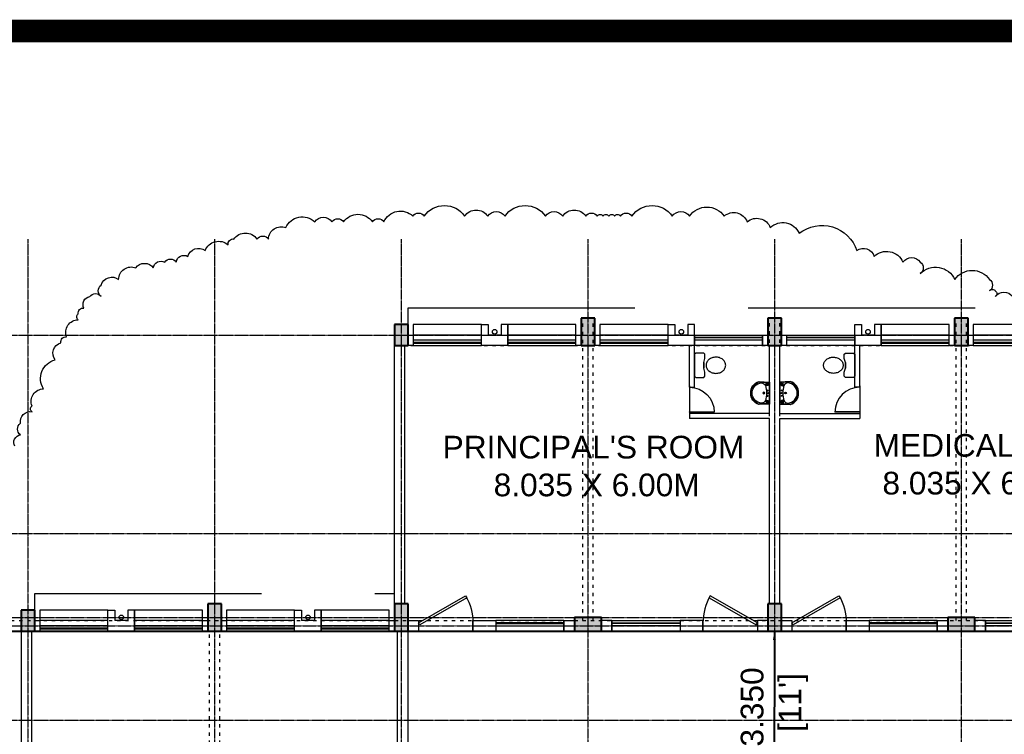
# Model space of a CAD drawing. Header units: inches. Extents: x 719368 to 6315912, y -2624014 to 446967.
# Drawn here: x 5969387 to 5991091, y -2126198 to -2110434 of the extents above; entities that cross this region are included whole.
import ezdxf
from ezdxf.lldxf.tags import DXFTag

# ---------------------------------------------------------------- set-up
doc = ezdxf.new("R2010")
doc.units = ezdxf.units.IN
doc.header["$LTSCALE"] = 20
doc.header["$MEASUREMENT"] = 0
doc.header["$PDMODE"] = 3
for name, pattern in [('ACAD_ISO03W100', [30, 12, -18]), ('CENTER', [2, 1.25, -0.25, 0.25, -0.25]), ('CENTER2', [1.125, 0.75, -0.125, 0.125, -0.125]), ('DASHED2', [0.375, 0.25, -0.125])]:
    doc.linetypes.add(name, pattern=pattern)
doc.layers.get('0').update_dxf_attribs({"color": 51, "lineweight": 30})
doc.layers.get('Defpoints').update_dxf_attribs({"lineweight": 25})
for name, color, linetype, lineweight in [('CLL LEV.', 252, 'Continuous', 18), ('COL HATCH', 254, 'Continuous', 5), ('COLUMN', 2, 'Continuous', 25), ('DIM', 7, 'Continuous', 13), ('DOOR', 43, 'Continuous', 13), ('FIXTURE', 15, 'DASHDOT', 9), ('GRID', 202, 'CENTER', 5), ('HIDDEN', 181, 'ACAD_ISO03W100', 18), ('PROJ.', 30, 'DASHED2', 13), ('Text', 7, 'Continuous', 15), ('Ventilator', 6, 'DASHED', 20), ('WALL', 1, 'Continuous', 18), ('window', 71, 'Continuous', 18), ('Window-Wall', 7, 'Continuous', 20)]:
    doc.layers.add(name, color=color, linetype=linetype, lineweight=lineweight)
doc.layers.add('dimn', color=253, linetype='Continuous')
doc.layers.add('expension joint', color=248, linetype='Continuous')
doc.styles.add('DIM', font='arial.ttf')
doc.styles.add('L120', font='simplex.shx', dxfattribs={"height": 1})
doc.styles.add('Tabrej', font='romans.shx')
tags = doc.linetypes.add('DASHDOT', pattern=[1, 0.5, -0.25, 0, -0.25]).pattern_tags.tags
tags[10:11] = [DXFTag(74, 4), DXFTag(75, 0), DXFTag(340, '0'), DXFTag(46, 1.0), DXFTag(50, 0.0), DXFTag(44, 0.0), DXFTag(45, 0.0)]
tags[8:9] = [DXFTag(74, 4), DXFTag(75, 0), DXFTag(340, '0'), DXFTag(46, 1.0), DXFTag(50, 0.0), DXFTag(44, 0.0), DXFTag(45, 0.0)]
tags[6:7] = [DXFTag(74, 4), DXFTag(75, 0), DXFTag(340, '0'), DXFTag(46, 1.0), DXFTag(50, 0.0), DXFTag(44, 0.0), DXFTag(45, 0.0)]
tags[4:5] = [DXFTag(74, 4), DXFTag(75, 0), DXFTag(340, '0'), DXFTag(46, 1.0), DXFTag(50, 0.0), DXFTag(44, 0.0), DXFTag(45, 0.0)]
tags = doc.linetypes.add('DASHED', pattern=[0.75, 0.5, -0.25]).pattern_tags.tags
tags[6:7] = [DXFTag(74, 4), DXFTag(75, 0), DXFTag(340, '0'), DXFTag(46, 1.0), DXFTag(50, 0.0), DXFTag(44, 0.0), DXFTag(45, 0.0)]
tags[4:5] = [DXFTag(74, 4), DXFTag(75, 0), DXFTag(340, '0'), DXFTag(46, 1.0), DXFTag(50, 0.0), DXFTag(44, 0.0), DXFTag(45, 0.0)]
doc.dimstyles.new('DIM', dxfattribs={"dimtxt": 0.8, "dimasz": 0.4, "dimexe": 0.18, "dimexo": 0.0625, "dimgap": 0.1, "dimtad": 0, "dimdec": 3, "dimzin": 0, "dimdsep": 46, "dimtxsty": 'Tabrej', "dimcen": 0, "dimclrd": 251, "dimclre": 256, "dimclrt": 7, "dimadec": 0, "dimazin": 0, "dimtfac": 1, "dimtdec": 3, "dimtofl": 0, "dimtmove": 0, "dimatfit": 3, "dimfxl": 0, "dimtolj": 1, "dimtzin": 0, "dimlwd": -1, "dimlwe": -1, "dimarcsym": 0})

# ---------------------------------------------------------------- blocks, each defined once
blk = doc.blocks.new('CU')
at = {"layer": 'WALL', "linetype": 'CENTER2'}
h = blk.add_hatch(color=256, dxfattribs=at)
h.dxf.hatch_style = 1
h.paths.add_polyline_path([(0, 0.035), (0, -0.265), (0.46, -0.265), (0.46, 0.035)])
at = {"layer": 'COLUMN', "linetype": 'CENTER2'}
blk.add_lwpolyline([(0, 0.035), (0, -0.265), (0.46, -0.265), (0.46, 0.035), (0, 0.035)], dxfattribs=at)
blk = doc.blocks.new('C2')
at = {"layer": 'COLUMN'}
h = blk.add_hatch(color=7, dxfattribs=at)
h.dxf.hatch_style = 1
h.paths.add_polyline_path([(0.3, 0), (0, 0), (0, -0.6), (0.3, -0.6)])
for p, q in [((0, 0), (0, -0.6)), ((0.3, 0), (0, 0)), ((0.3, -0.6), (0.3, 0)), ((0, -0.6), (0.3, -0.6))]:
    blk.add_line(p, q, dxfattribs=at)
blk = doc.blocks.new('*D161')
at = {"layer": 'Defpoints', "color": 0, "transparency": 16777216}
for p in [(5986023, -2123920), (5986028, -2123920), (5986028, -2127270)]:
    blk.add_point(p, dxfattribs=at)
at = {"layer": 'dimn', "transparency": 16777216}
for p, q in [((5986028, -2123920), (5986023, -2123920)), ((5986028, -2127270), (5986023, -2127270))]:
    blk.add_line(p, q, dxfattribs=at)
at = {"layer": 'dimn', "color": 251, "transparency": 16777216}
for p, q in [((5986023, -2123920), (5986023, -2125592)), ((5986023, -2127269), (5986023, -2125597))]:
    blk.add_line(p, q, dxfattribs=at)
for points in [[(5986023, -2123920), (5986023, -2123920), (5986023, -2123920)], [(5986023, -2127269), (5986023, -2127269), (5986023, -2127270)]]:
    blk.add_solid(points, dxfattribs=at)
at = {"layer": 'dimn', "color": 7, "transparency": 16777216, "insert": (5986023, -2125595), "char_height": 0.5, "attachment_point": 5, "rotation": 90, "style": 'Tabrej'}
blk.add_mtext('\\A1;3350.194\\P [10991\'-5"]', dxfattribs=at)
blk = doc.blocks.new('1.5 M Window')
at = {"layer": 'CLL LEV.'}
for p, q in [((-0.23, 0), (-0.46, 0)), ((-0.46, 0), (-0.46, -1.5)), ((-0.46, -1.5), (-0.23, -1.5))]:
    blk.add_line(p, q, dxfattribs=at)
at = {"layer": 'window'}
for p, q in [((-0.065, 0), (-0.065, -1.5)), ((-0.05, -1.5), (-0.05, 0))]:
    blk.add_line(p, q, dxfattribs=at)
at = {"layer": 'Window-Wall'}
for p, q in [((0, 0), (-0.23, 0)), ((-0.23, 0), (-0.23, -1.5)), ((-0.115, 0), (-0.115, -1.5)), ((0, -1.5), (0, 0)), ((-0.23, -1.5), (0, -1.5))]:
    blk.add_line(p, q, dxfattribs=at)
blk = doc.blocks.new('New Shaft')
at = {"layer": 'FIXTURE'}
blk.add_circle((0.327, -0.302), 0.05, dxfattribs=at)
at = {"layer": 'WALL'}
for p, q in [((0.035, 0), (0.62, 0)), ((0.035, 0), (0.035, -0.46)), ((0.62, 0), (0.62, -0.46)), ((0.185, -0.46), (0.185, -0.23)), ((0.185, -0.23), (0.47, -0.23)), ((0.47, -0.46), (0.47, -0.23)), ((0.035, -0.46), (0.185, -0.46)), ((0.62, -0.46), (0.47, -0.46))]:
    blk.add_line(p, q, dxfattribs=at)
blk = doc.blocks.new('VENTILATOR')
at = {"layer": 'Ventilator', "ltscale": 0.02}
for p, q in [((-0.18, -1.5), (-0.18, 0)), ((-0.165, 0), (-0.165, -1.5))]:
    blk.add_line(p, q, dxfattribs=at)
at = {"layer": 'Window-Wall'}
for p, q in [((-0.23, 0), (0, 0)), ((-0.23, -1.5), (-0.23, 0)), ((-0.115, 0), (-0.115, -1.5)), ((0, 0), (0, -1.5)), ((-0.23, -1.5), (0, -1.5))]:
    blk.add_line(p, q, dxfattribs=at)
blk = doc.blocks.new('*U81')
for p, q in [((0, 0), (0, 6)), ((40, 0), (40, 6))]:
    blk.add_line(p, q)
blk.add_lwpolyline([(0, 0), (34.64, -20), (35.52, -18.48), (0.88, 1.52)], close=True)
blk.add_arc((0, 0), 40, 330, 360)
blk = doc.blocks.new('New Doors')
at = {"layer": 'DOOR'}
blk.add_line((0, 0.18), (1.199, 0.18), dxfattribs=at)
at = {"layer": 'DOOR', "xscale": 0.0299845412869386, "yscale": 0.0299845412869386, "zscale": 0.0299845412869386}
blk.add_blockref('*U81', (0, 0), dxfattribs=at)
blk = doc.blocks.new('RSA BASIN 9')
for points in [[(-0.1, -16.2, 0.340881), (10.04, -9, 0.074195), (10.06, -8.89), (9.53, 0), (-9.54, 0), (-10.02, -8.77, 0.082611), (-9.96, -9.15, 0.330812), (-0.1, -16.2)], [(0, -15.03, 0.391482), (8.86, -6.67, 0.252869), (6.53, -3.51, 0.087242), (0.02, -2.46, 0.079484), (-6.53, -3.51, 0.2542), (-8.82, -6.67, 0.39026), (0, -15.03)], [(-8.57, -1.96, -0.907437), (-8.45, -1.81), (-7.52, -2.57, -0.907437), (-7.64, -2.72)], [(-8.2, -1.64, -0.907437), (-8.07, -1.49), (-7.14, -2.25, -0.907437), (-7.27, -2.4)], [(-7.82, -1.32, -0.907437), (-7.7, -1.17), (-6.77, -1.93, -0.907437), (-6.89, -2.08)], [(7.82, -1.32, 0.907437), (7.7, -1.17), (6.77, -1.93, 0.907437), (6.89, -2.08)], [(8.2, -1.64, 0.907437), (8.07, -1.49), (7.14, -2.25, 0.907437), (7.27, -2.4)], [(8.57, -1.96, 0.907437), (8.45, -1.81), (7.52, -2.57, 0.907437), (7.64, -2.72)]]:
    blk.add_lwpolyline(points, format="xyb", close=True)
for points in [[(-5.93, -3.31), (-6.16, -2.95, -0.183787), (-6.22, -2.68, 0.126662), (-6.25, -2.43), (-6.59, -1.44, 0.35453), (-7.05, -0.98), (-8.75, -0.98, 0.414214), (-9.14, -1.37), (-9.56, -9.09, 0.329849), (-0.07, -15.81, 0.338736), (9.65, -8.94, 0.075632), (9.66, -8.82), (9.14, -1.37, 0.414214), (8.75, -0.98), (7.05, -0.98, 0.35453), (6.59, -1.44), (6.25, -2.43, 0.126662), (6.22, -2.68, -0.183787), (6.16, -2.95), (5.93, -3.31)], [(-6.18, -3.39), (-6.24, -3.29, 0.220542), (-6.52, -3.11), (-8.75, -2.78, -0.361119), (-9.19, -2.35)], [(6.18, -3.39), (6.24, -3.29, -0.220542), (6.52, -3.11), (8.75, -2.78, 0.358803), (9.21, -2.33, 0.358803)]]:
    blk.add_lwpolyline(points, format="xyb")
for centre, radius in [((-2.35, -1.56), 0.399), ((0, -4.82), 0.771), ((0, -4.82), 0.602), ((0, -1.23), 0.399), ((2.28, -1.51), 0.399)]:
    blk.add_circle(centre, radius)
blk = doc.blocks.new('ENGLISH SHEET')
at = {"layer": 'FIXTURE'}
for p, q in [((4663.798, 251.204), (4663.773, 251.179)), ((4663.773, 251.179), (4663.773, 250.696)), ((4663.976, 251.204), (4663.798, 251.204)), ((4664.002, 251.179), (4663.976, 251.204)), ((4664.002, 251.09), (4664.002, 251.179)), ((4663.976, 251.001), (4664.002, 251.09)), ((4663.976, 250.874), (4663.976, 251.001)), ((4663.976, 251.001), (4663.976, 250.874)), ((4663.773, 250.696), (4663.798, 250.67)), ((4664.002, 250.785), (4663.976, 250.874)), ((4663.976, 250.67), (4664.002, 250.696)), ((4664.002, 250.696), (4664.002, 250.785)), ((4663.798, 250.67), (4663.976, 250.67))]:
    blk.add_line(p, q, dxfattribs=at)
blk.add_lwpolyline([(4664.459, 250.937, 0.117036), (4664.443, 251.003, 0.104338), (4664.396, 251.063, 0.09029), (4664.321, 251.105, 0.09898), (4664.243, 251.115, 0.08237), (4664.159, 251.101, 0.09029), (4664.09, 251.063, 0.104338), (4664.043, 251.003, 0.117036), (4664.027, 250.937, 0.117036), (4664.043, 250.871, 0.104338), (4664.09, 250.811, 0.09029), (4664.159, 250.773, 0.08237), (4664.243, 250.759, 0.08237), (4664.327, 250.773, 0.09029), (4664.396, 250.811, 0.104338), (4664.443, 250.871, 0.117036)], format="xyb", close=True, dxfattribs=at)
blk = doc.blocks.new('RH 1200')
for p, q in [((21, 0), (21, 43.3)), ((21.7, 0), (21.7, 43.3)), ((-21.7, 0), (21.7, 0)), ((21.7, 0), (21, 0))]:
    blk.add_line(p, q)
at = {"extrusion": (0, 0, -1)}
blk.add_ellipse((21.7, 0), major_axis=(-30.6, 30.6), ratio=1, start_param=5.497787, end_param=7.068583, dxfattribs=at)
blk = doc.blocks.new('GHH')
at = {"layer": 'DOOR', "ltscale": 20}
blk.add_line((3289.697, -299.103), (3289.697, -299.853), dxfattribs=at)
at = {"layer": 'DOOR', "ltscale": 20, "xscale": 0.015874999996413, "yscale": 0.015874999996413, "zscale": 0.015874999996413, "rotation": 270}
blk.add_blockref('RH 1200', (3289.697, -299.479), dxfattribs=at)
blk = doc.blocks.new('*D343')
at = {"layer": 'Defpoints', "color": 0, "transparency": 16777216}
for p in [(3804.236, 1134.503), (3804.241, 1134.503), (3804.241, 1131.153)]:
    blk.add_point(p, dxfattribs=at)
at = {"layer": 'DIM', "transparency": 16777216}
for p, q in [((3804.241, 1134.503), (3804.216, 1134.503)), ((3804.241, 1131.153), (3804.216, 1131.153))]:
    blk.add_line(p, q, dxfattribs=at)
at = {"layer": 'DIM', "color": 251, "transparency": 16777216}
for p, q in [((3804.236, 1134.303), (3804.236, 1133.77)), ((3804.236, 1131.353), (3804.236, 1131.885))]:
    blk.add_line(p, q, dxfattribs=at)
for points in [[(3804.203, 1134.303), (3804.269, 1134.303), (3804.236, 1134.503)], [(3804.203, 1131.353), (3804.269, 1131.353), (3804.236, 1131.153)]]:
    blk.add_solid(points, dxfattribs=at)
at = {"layer": 'DIM', "color": 7, "transparency": 16777216, "insert": (3804.236, 1132.828), "char_height": 0.5, "attachment_point": 5, "rotation": 90, "style": 'DIM'}
blk.add_mtext("\\A1;3.350\\P [11']", dxfattribs=at)
blk = doc.blocks.new('A$C0E890EBD')
at = {"layer": 'COL HATCH'}
h = blk.add_hatch(color=3, dxfattribs=at)
h.dxf.hatch_style = 1
h.paths.add_polyline_path([(50.9459, 25.01), (50.6459, 25.01), (50.6459, 24.41), (50.9459, 24.41)])
h = blk.add_hatch(color=3, dxfattribs=at)
h.dxf.hatch_style = 1
h.paths.add_polyline_path([(55.0609, 25.01), (54.7609, 25.01), (54.7609, 24.41), (55.0609, 24.41)])
h = blk.add_hatch(color=3, dxfattribs=at)
h.dxf.hatch_style = 1
h.paths.add_polyline_path([(59.1759, 25.01), (58.8759, 25.01), (58.8759, 24.41), (59.1759, 24.41)])
at = {"layer": 'COL HATCH', "linetype": 'CENTER2'}
h = blk.add_hatch(color=3, dxfattribs=at)
h.dxf.hatch_style = 1
h.paths.add_polyline_path([(46.8309, 24.87), (46.5309, 24.87), (46.5309, 24.41), (46.8309, 24.41)])
at = {"layer": 'COL HATCH'}
h = blk.add_hatch(color=3, dxfattribs=at)
h.dxf.hatch_style = 1
h.paths.add_polyline_path([(42.7159, 18.71), (42.4159, 18.71), (42.4159, 18.11), (42.7159, 18.11)])
h = blk.add_hatch(color=3, dxfattribs=at)
h.dxf.hatch_style = 1
h.paths.add_polyline_path([(46.8309, 18.71), (46.5309, 18.71), (46.5309, 18.11), (46.8309, 18.11)])
h = blk.add_hatch(color=3, dxfattribs=at)
h.dxf.hatch_style = 1
h.paths.add_polyline_path([(55.0609, 18.71), (54.7609, 18.71), (54.7609, 18.11), (55.0609, 18.11)])
at = {"layer": 'COL HATCH', "linetype": 'CENTER2'}
h = blk.add_hatch(color=3, dxfattribs=at)
h.dxf.hatch_style = 1
h.paths.add_polyline_path([(38.6009, 18.57), (38.3009, 18.57), (38.3009, 18.11), (38.6009, 18.11)])
at = {"layer": 'COL HATCH'}
h = blk.add_hatch(color=3, dxfattribs=at)
h.dxf.hatch_style = 1
h.paths.add_polyline_path([(51.0959, 18.11), (51.0959, 18.41), (50.4959, 18.41), (50.4959, 18.11)])
h = blk.add_hatch(color=3, dxfattribs=at)
h.dxf.hatch_style = 1
h.paths.add_polyline_path([(59.3259, 18.11), (59.3259, 18.41), (58.7259, 18.41), (58.7259, 18.11)])
at = {"layer": 'COLUMN', "color": 3}
for p, q in [((50.6459, 25.01), (50.6459, 24.41)), ((50.9459, 25.01), (50.6459, 25.01)), ((50.9459, 24.41), (50.9459, 25.01)), ((54.7609, 25.01), (54.7609, 24.41)), ((55.0609, 25.01), (54.7609, 25.01)), ((55.0609, 24.41), (55.0609, 25.01)), ((58.8759, 25.01), (58.8759, 24.41)), ((59.1759, 25.01), (58.8759, 25.01)), ((59.1759, 24.41), (59.1759, 25.01)), ((50.6459, 24.41), (50.9459, 24.41)), ((54.7609, 24.41), (55.0609, 24.41)), ((58.8759, 24.41), (59.1759, 24.41)), ((42.4159, 18.71), (42.4159, 18.11)), ((42.7159, 18.71), (42.4159, 18.71)), ((42.7159, 18.11), (42.7159, 18.71)), ((46.5309, 18.71), (46.5309, 18.11)), ((46.8309, 18.71), (46.5309, 18.71)), ((46.8309, 18.11), (46.8309, 18.71)), ((54.7609, 18.71), (54.7609, 18.11)), ((55.0609, 18.71), (54.7609, 18.71)), ((55.0609, 18.11), (55.0609, 18.71)), ((51.0959, 18.41), (50.4959, 18.41)), ((50.4959, 18.41), (50.4959, 18.11)), ((51.0959, 18.11), (51.0959, 18.41)), ((59.3259, 18.41), (58.7259, 18.41)), ((58.7259, 18.41), (58.7259, 18.11)), ((59.3259, 18.11), (59.3259, 18.41)), ((42.4159, 18.11), (42.7159, 18.11)), ((46.5309, 18.11), (46.8309, 18.11)), ((50.4959, 18.11), (51.0959, 18.11)), ((54.7609, 18.11), (55.0609, 18.11)), ((58.7259, 18.11), (59.3259, 18.11))]:
    blk.add_line(p, q, dxfattribs=at)
at = {"layer": 'COLUMN', "color": 3, "linetype": 'CENTER2'}
for points in [[(46.8309, 24.87), (46.5309, 24.87), (46.5309, 24.41), (46.8309, 24.41), (46.8309, 24.87)], [(38.6009, 18.57), (38.3009, 18.57), (38.3009, 18.11), (38.6009, 18.11), (38.6009, 18.57)]]:
    blk.add_lwpolyline(points, dxfattribs=at)
at = {"layer": 'PROJ.'}
for p, q in [((46.8309, 24.64), (46.8309, 25.24)), ((46.8309, 25.24), (62.9909, 25.24)), ((38.6009, 18.34), (38.6009, 18.94)), ((38.6009, 18.94), (46.5309, 18.94))]:
    blk.add_line(p, q, dxfattribs=at)
at = {"layer": 'WALL'}
for p, q in [((46.5309, 18.71), (46.5309, 24.41)), ((46.7609, 18.71), (46.7609, 24.41)), ((53.0309, 23.4902), (53.0309, 24.41)), ((53.1459, 23.4902), (53.1459, 24.41)), ((54.7959, 22.91), (54.7959, 24.41)), ((55.0259, 22.91), (55.0259, 24.41)), ((56.6759, 23.4902), (56.6759, 24.41)), ((56.7909, 23.4902), (56.7909, 24.41)), ((53.0309, 23.4902), (53.1459, 23.4902)), ((56.7909, 23.4902), (56.6759, 23.4902)), ((53.1459, 22.91), (53.0309, 22.91)), ((53.0309, 22.91), (53.0309, 22.795)), ((54.7959, 22.795), (53.0309, 22.795)), ((54.7959, 22.91), (53.1459, 22.91)), ((54.7959, 18.71), (54.7959, 22.795)), ((54.7959, 18.71), (54.7959, 22.795)), ((55.0259, 22.91), (56.6759, 22.91)), ((55.0259, 18.71), (55.0259, 22.795)), ((55.0259, 18.71), (55.0259, 22.795)), ((55.0259, 22.795), (56.7909, 22.795)), ((56.6759, 22.91), (56.7909, 22.91)), ((56.7909, 22.91), (56.7909, 22.795)), ((38.3009, 18.11), (38.3009, 12.34)), ((38.5309, 18.11), (38.5309, 12.34)), ((46.6009, 12.48), (46.6009, 18.11)), ((46.8309, 12.48), (46.8309, 18.11))]:
    blk.add_line(p, q, dxfattribs=at)
for points in [[(46.9459, 24.64), (46.9459, 24.41), (46.8309, 24.41), (46.8309, 24.64), (46.9459, 24.64)], [(46.9459, 24.64), (46.9459, 24.41), (46.8309, 24.41), (46.8309, 24.64), (46.9459, 24.64)], [(50.6459, 24.64), (50.6459, 24.41), (50.5309, 24.41), (50.5309, 24.64), (50.6459, 24.64)], [(51.0609, 24.64), (51.0609, 24.41), (50.9459, 24.41), (50.9459, 24.64), (51.0609, 24.64)], [(54.7609, 24.64), (54.7609, 24.41), (54.6459, 24.41), (54.6459, 24.64), (54.7609, 24.64)], [(55.1759, 24.64), (55.1759, 24.41), (55.0609, 24.41), (55.0609, 24.64), (55.1759, 24.64)], [(55.1759, 24.64), (55.1759, 24.41), (55.0609, 24.41), (55.0609, 24.64), (55.1759, 24.64)], [(58.8759, 24.64), (58.8759, 24.41), (58.7609, 24.41), (58.7609, 24.64), (58.8759, 24.64)], [(59.2909, 24.64), (59.2909, 24.41), (59.1759, 24.41), (59.1759, 24.64), (59.2909, 24.64)], [(38.7159, 18.34), (38.7159, 18.11), (38.6009, 18.11), (38.6009, 18.34), (38.7159, 18.34)], [(38.7159, 18.34), (38.7159, 18.11), (38.6009, 18.11), (38.6009, 18.34), (38.7159, 18.34)], [(42.4159, 18.34), (42.4159, 18.11), (42.3009, 18.11), (42.3009, 18.34), (42.4159, 18.34)], [(42.8309, 18.34), (42.8309, 18.11), (42.7159, 18.11), (42.7159, 18.34), (42.8309, 18.34)], [(46.5309, 18.34), (46.5309, 18.11), (46.4159, 18.11), (46.4159, 18.34), (46.5309, 18.34)], [(46.8309, 18.11), (46.8309, 18.34), (47.0609, 18.34), (47.0609, 18.11), (46.8309, 18.11)], [(50.2659, 18.11), (50.2659, 18.34), (50.4959, 18.34), (50.4959, 18.11), (50.2659, 18.11)], [(51.3259, 18.11), (51.3259, 18.34), (51.0959, 18.34), (51.0959, 18.11), (51.3259, 18.11)], [(54.7609, 18.11), (54.7609, 18.34), (54.5309, 18.34), (54.5309, 18.11), (54.7609, 18.11)], [(55.0609, 18.11), (55.0609, 18.34), (55.2909, 18.34), (55.2909, 18.11), (55.0609, 18.11)], [(58.4959, 18.11), (58.4959, 18.34), (58.7259, 18.34), (58.7259, 18.11), (58.4959, 18.11)], [(59.5559, 18.11), (59.5559, 18.34), (59.3259, 18.34), (59.3259, 18.11), (59.5559, 18.11)]]:
    blk.add_lwpolyline(points, dxfattribs=at)
for points in [[(48.2603, 18.1098), (48.2603, 18.34), (48.7659, 18.34), (48.7659, 18.1098)], [(53.3315, 18.1098), (53.3315, 18.34), (52.8259, 18.34), (52.8259, 18.1098)], [(56.4903, 18.1098), (56.4903, 18.34), (56.9959, 18.34), (56.9959, 18.1098)]]:
    blk.add_lwpolyline(points, close=True, dxfattribs=at)
at = {"layer": 'DOOR'}
for p, xscale, yscale, zscale, rotation in [((-2578.8756, 261.157), 0.8000000001374454, 0.8000000001374454, 0.8000000001374454, 0.03572769294313118), ((2688.6974, 261.157), -0.8000000001374454, 0.8000000001375156, 0.8000000001375143, 359.9642723070568)]:
    blk.add_blockref('GHH', p, dxfattribs=dict(at, xscale=xscale, yscale=yscale, zscale=zscale, rotation=rotation))
at = {"layer": 'FIXTURE', "extrusion": (0, 0, -1), "xscale": -1, "zscale": -1, "rotation": 359.9487062662492}
blk.add_blockref('ENGLISH SHEET', (4610.4006, -231.1403), dxfattribs=at)
at = {"layer": 'FIXTURE', "extrusion": (0, 0, -1), "zscale": -1, "rotation": 0.05129373374423172}
blk.add_blockref('ENGLISH SHEET', (-4720.2223, -231.1403), dxfattribs=at)
at = {"layer": 'FIXTURE', "ltscale": 10000, "extrusion": (0, 0, -1)}
for p, xscale, yscale, zscale, rotation in [((-54.7959, 23.36), 0.02543261667546474, 0.02543261667546474, -0.0254326166754069, 89.95360362113973), ((-55.0276, 23.36), -0.02543261667546474, 0.02543261667540264, -0.02543261667546474, 270.0463963788603)]:
    blk.add_blockref('RSA BASIN 9', p, dxfattribs=dict(at, xscale=xscale, yscale=yscale, zscale=zscale, rotation=rotation))
at = {"layer": 'WALL'}
for name, p, rotation in [('New Shaft', (49.0659, 24.41), 180), ('New Shaft', (53.1809, 24.41), 180), ('New Shaft', (57.2959, 24.41), 180), ('VENTILATOR', (54.6459, 24.41), 270), ('VENTILATOR', (56.6759, 24.41), 270), ('New Doors', (54.5309, 18.2897), 180), ('New Shaft', (40.8359, 18.11), 180), ('New Shaft', (44.9509, 18.11), 180), ('VENTILATOR', (52.8259, 18.11), 270), ('VENTILATOR', (61.0559, 18.11), 270)]:
    blk.add_blockref(name, p, dxfattribs=dict(at, rotation=rotation))
at = {"layer": 'WALL', "xscale": -1}
for name, p, rotation in [('New Doors', (47.0609, 18.2897), 180), ('New Doors', (55.2909, 18.2897), 180), ('VENTILATOR', (48.7659, 18.11), 90), ('VENTILATOR', (56.9959, 18.11), 90)]:
    blk.add_blockref(name, p, dxfattribs=dict(at, rotation=rotation))
at = {"layer": 'Window-Wall', "rotation": 270}
for p in [(48.4459, 24.41), (50.5309, 24.41), (52.5609, 24.41), (58.7609, 24.41), (60.7909, 24.41), (40.2159, 18.11), (42.3009, 18.11), (44.3309, 18.11), (46.4159, 18.11)]:
    blk.add_blockref('1.5 M Window', p, dxfattribs=at)
at = {"layer": 'Text', "lineweight": 30, "char_height": 0.5, "attachment_point": 1, "style": 'L120'}
for s, insert, width in [("\\pi0.057043;{\\fArial|b0|i0|c0|p34;PRINCIPAL'S ROOM\\P\\pi0.98832; 8.035 X 6.00M}", (47.5349, 22.4163), 6.661152), ('{\\fArial|b0|i0|c0|p34;MEDICAL ROOM\\P 8.035 X 6.00M}', (57.0932, 22.4559), 5.381016)]:
    blk.add_mtext(s, dxfattribs=dict(at, insert=insert, width=width))
at = {"layer": 'DIM'}
dim = blk.add_linear_dim(base=(54.9061, 18.11), p1=(54.9109, 14.7598), p2=(54.9109, 18.11), angle=90, text='<>\\P[]', dimstyle='DIM', override={"dimtxt": 0.5, "dimarcsym": 1}, dxfattribs=at)
dim.commit()
dim.dimension.update_dxf_attribs({"geometry": '*D343', "text_midpoint": (54.9061, 16.4349), "insert": (-3749.3299, -1116.393)})

msp = doc.modelspace()

# ---------------------------------------------------------------- linework, layer by layer
at = {"color": 2, "const_width": 500}
msp.add_lwpolyline([(6163985.6268, -2162738.4634), (5919146.0467, -2162738.4634), (5919146.0467, -2110683.5862), (6163985.6268, -2110683.5862)], close=True, dxfattribs=at)
at = {"layer": 'DIM'}
msp.add_lwpolyline([(5969277.6598, -2119845.2207, -0.52056705), (5969404.8047, -2119591.2094, -0.52056705), (5969404.8047, -2119337.2045, -0.52056705), (5969659.0945, -2119083.1933, -0.52056705), (5969659.0945, -2118956.1876, -0.52056705), (5969913.3677, -2118575.1771, -0.52056705), (5970167.6575, -2117940.1618, -0.52056705), (5970294.8024, -2117559.1449, -0.52056705), (5970421.9473, -2117432.1456, -0.52056705), (5970676.2204, -2117051.1287, -0.52056705), (5970676.2204, -2116924.1295, -0.52056705), (5970803.3653, -2116797.1239, -0.52056705), (5970930.5102, -2116543.119, -0.52056705), (5971184.7834, -2116543.119, -0.52056705), (5971184.7834, -2116289.1077, -0.52056705), (5971566.2181, -2116162.1021, -0.52056705), (5971947.6361, -2115908.0972, -0.52056705), (5972329.0708, -2115908.0972, -0.52056705), (5972583.344, -2115781.0916, -0.52056705), (5972837.6338, -2115781.0916, -0.52056705), (5973091.9069, -2115654.086, -0.52056705), (5973473.3416, -2115527.0867, -0.52056705), (5973981.9046, -2115400.0811, -0.52056705), (5974109.0495, -2115273.0755, -0.52056705), (5974617.6124, -2115273.0755, -0.52056705), (5974871.9022, -2115273.0755, -0.52056705), (5975253.3203, -2115019.0706, -0.52056705), (5975889.0281, -2114892.065, -0.52056705), (5976270.4628, -2114892.065, -0.52056705), (5976524.736, -2114892.065, -0.52056705), (5977160.4438, -2114892.065, -0.52056705), (5977414.7336, -2114892.065, -0.52056705), (5978050.4415, -2114765.0593, -0.52056705), (5978304.7146, -2114765.0593, -0.52056705), (5979194.7123, -2114765.0593, -0.52056705), (5979703.2752, -2114765.0593, -0.52056705), (5980084.7099, -2114765.0593, -0.52056705), (5980974.6909, -2114765.0593, -0.52056705), (5981356.1256, -2114765.0593, -0.52056705), (5981864.6886, -2114765.0593, -0.52056705), (5982118.9617, -2114765.0593, -0.52056705), (5982246.1066, -2114765.0593, -0.52056705), (5982373.2515, -2114765.0593, -0.52056705), (5982500.3964, -2114765.0593, -0.52056705), (5982627.5413, -2114765.0593, -0.52056705), (5982881.8145, -2114765.0593, -0.52056705), (5983771.8121, -2114765.0593, -0.52056705), (5984153.2302, -2114765.0593, -0.52056705), (5984916.0829, -2114765.0593, -0.52056705), (5985424.6459, -2114892.065, -0.52056705), (5985933.2255, -2115019.0706, -0.52056705), (5986568.9333, -2115146.0763, -0.52056705), (5987840.349, -2115527.0867, -0.52056705), (5988221.7671, -2115654.086, -0.52056705), (5988857.4749, -2115781.0916, -0.52056705), (5989238.893, -2115781.0916, -0.52056705), (5989238.893, -2116035.1029, -0.52056705), (5990001.7457, -2116162.1021, -0.52056705), (5990764.5985, -2116162.1021, -0.52056705), (5990764.5985, -2116416.1134, -0.52056705), (5990891.7434, -2116416.1134, -0.52056705), (5990891.7434, -2116543.119, -0.52056705), (5991273.1614, -2116543.119, -0.52056705)], format="xyb", dxfattribs=at)
at = {"layer": 'expension joint', "color": 3}
msp.add_line((5969187.982, -2123919.7277), (6002407.9819, -2123919.7277), dxfattribs=at)
at = {"layer": 'GRID', "ltscale": 0.05}
for p, q in [((5969567.982, -2115272.6697), (5969567.982, -2155060.0232)), ((5973682.9819, -2115272.6697), (5973682.9819, -2155060.0232)), ((5977797.9819, -2115272.6697), (5977797.9819, -2155060.0232)), ((5981912.9819, -2115272.6697), (5981912.9819, -2155060.0232)), ((5986027.9819, -2115272.6697), (5986027.9819, -2155060.0232)), ((5990142.9819, -2115272.6697), (5990142.9819, -2155060.0232)), ((5926274.7986, -2117389.5333), (6041207.4116, -2117389.5333)), ((5926274.7986, -2121769.5333), (6041274.9246, -2121769.5333)), ((5925637.0672, -2123619.5333), (6041274.9246, -2123619.5333)), ((5926274.7986, -2125884.5242), (6041274.9246, -2125884.5242))]:
    msp.add_line(p, q, dxfattribs=at)
at = {"layer": 'GRID', "color": 190, "ltscale": 0.05}
msp.add_line((5925637.0672, -2123804.5333), (6041274.9246, -2123804.5333), dxfattribs=at)
at = {"layer": 'HIDDEN', "linetype": 'ACAD_ISO03W100', "ltscale": 0.3}
for p, q in [((5981797.9819, -2123689.5333), (5981797.9819, -2117019.5333)), ((5982027.9819, -2123689.5333), (5982027.9819, -2117019.5333)), ((5985912.9819, -2123319.5787), (5985912.9819, -2117019.5333)), ((5986142.9819, -2123319.5787), (5986142.9819, -2117019.5333)), ((5990027.9819, -2123689.5333), (5990027.9819, -2117019.5333)), ((5990257.9819, -2123689.5333), (5990257.9819, -2117019.5333)), ((5977647.9819, -2117389.5333), (5994407.9819, -2117389.5333)), ((5977647.9819, -2123319.5787), (5977647.9819, -2117619.5333)), ((5977647.9819, -2117619.5333), (5994407.9819, -2117619.5333)), ((5977877.9819, -2123319.5787), (5977877.9819, -2117619.5333)), ((5943095.4821, -2123689.5333), (6032245.4818, -2123689.5333)), ((5943095.4821, -2123919.5333), (6032245.4818, -2123919.5333)), ((5969417.982, -2123919.5787), (5969417.982, -2140189.488)), ((5969647.982, -2123919.5787), (5969647.982, -2140189.488)), ((5973567.982, -2139729.2936), (5973567.982, -2123919.488)), ((5973797.982, -2139729.2936), (5973797.982, -2123919.488)), ((5977717.9819, -2129549.5333), (5977717.9819, -2123919.5333)), ((5977947.9819, -2134109.9385), (5977947.9819, -2123919.5333))]:
    msp.add_line(p, q, dxfattribs=at)
at = {"layer": 'WALL'}
for points in [[(5969832.982, -2123689.556), (5969832.982, -2123919.556), (5969717.982, -2123919.556), (5969717.982, -2123689.556), (5969832.982, -2123689.556)], [(5969832.982, -2123689.5787), (5969832.982, -2123919.5787), (5969717.982, -2123919.5787), (5969717.982, -2123689.5787), (5969832.982, -2123689.5787)]]:
    msp.add_lwpolyline(points, dxfattribs=at)

# ---------------------------------------------------------------- block references
at = {"color": 0, "xscale": 1000, "yscale": 1000, "zscale": 1000}
msp.add_blockref('A$C0E890EBD', (5931117.1028, -2142029.5333), dxfattribs=at)
at = {"linetype": 'CENTER2', "xscale": 1000, "yscale": 1000, "zscale": 1000, "rotation": 270}
for p in [(5977912.9819, -2117159.5333), (5969682.982, -2123459.5787)]:
    msp.add_blockref('CU', p, dxfattribs=at)
at = {"color": 5, "xscale": 1000, "yscale": 1000, "zscale": 1000}
for p in [(5981762.9819, -2117019.5333), (5985877.9819, -2117019.5333), (5989992.9819, -2117019.5333), (5973532.9819, -2123319.5787), (5977647.9819, -2123319.5787), (5985877.9819, -2123319.5333)]:
    msp.add_blockref('C2', p, dxfattribs=at)
at = {"color": 5, "xscale": 1000, "yscale": 1000, "zscale": 1000, "rotation": 270}
for p in [(5982212.9819, -2123619.5333), (5990442.9819, -2123619.5333)]:
    msp.add_blockref('C2', p, dxfattribs=at)

# ---------------------------------------------------------------- dimensions: what is measured, and where the dimension line sits
at = {"layer": 'dimn'}
dim = msp.add_linear_dim(base=(5986023.2058, -2123919.5333), p1=(5986027.9819, -2127269.7277), p2=(5986027.9819, -2123919.5333), angle=90, text='<>\\P[]', dimstyle='DIM', override={"dimtxt": 0.5, "dimarcsym": 1}, dxfattribs=at)
dim.commit()
dim.dimension.update_dxf_attribs({"geometry": '*D161', "text_midpoint": (5986023.2058, -2125594.6305)})

doc.saveas('drawing.dxf')
